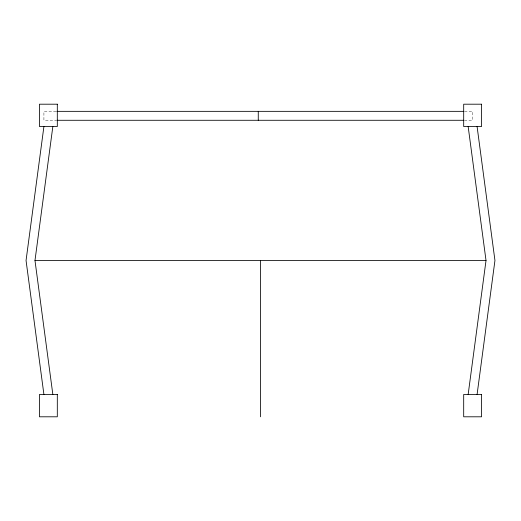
<?xml version="1.0" encoding="UTF-8"?>
<svg xmlns="http://www.w3.org/2000/svg" width="521" height="521" viewBox="0 0 521 521"><rect width="100%" height="100%" fill="white"/><g stroke="black" fill="none" stroke-linecap="round" stroke-linejoin="round"><path stroke-width="0.39" stroke-dasharray="2.6 1.95" d="M56.092 111.344L43.914 111.344L43.914 120.279L56.092 120.279M464.504 111.344L472.619 111.344L472.619 120.279L464.504 120.279"/><path stroke-width="0.78" d="M43.914 126.531L26.05 260.5L43.914 394.469M52.842 394.469L34.979 260.5L52.842 126.531M468.158 394.469L486.021 260.5L468.158 126.531M477.086 394.469L494.95 260.5L477.086 126.531M56.906 111.344L463.69 111.344M56.906 120.279L463.69 120.279M34.979 260.5L486.021 260.5M260.5 260.5L260.5 416.8M258.266 111.344L258.266 120.279M57.31 104.2L39.446 104.2L39.446 126.531L57.31 126.531L57.31 104.2M481.554 104.2L463.69 104.2L463.69 126.531L481.554 126.531L481.554 104.2M57.31 394.469L39.446 394.469L39.446 416.8L57.31 416.8L57.31 394.469M481.554 394.469L463.69 394.469L463.69 416.8L481.554 416.8L481.554 394.469"/></g></svg>
